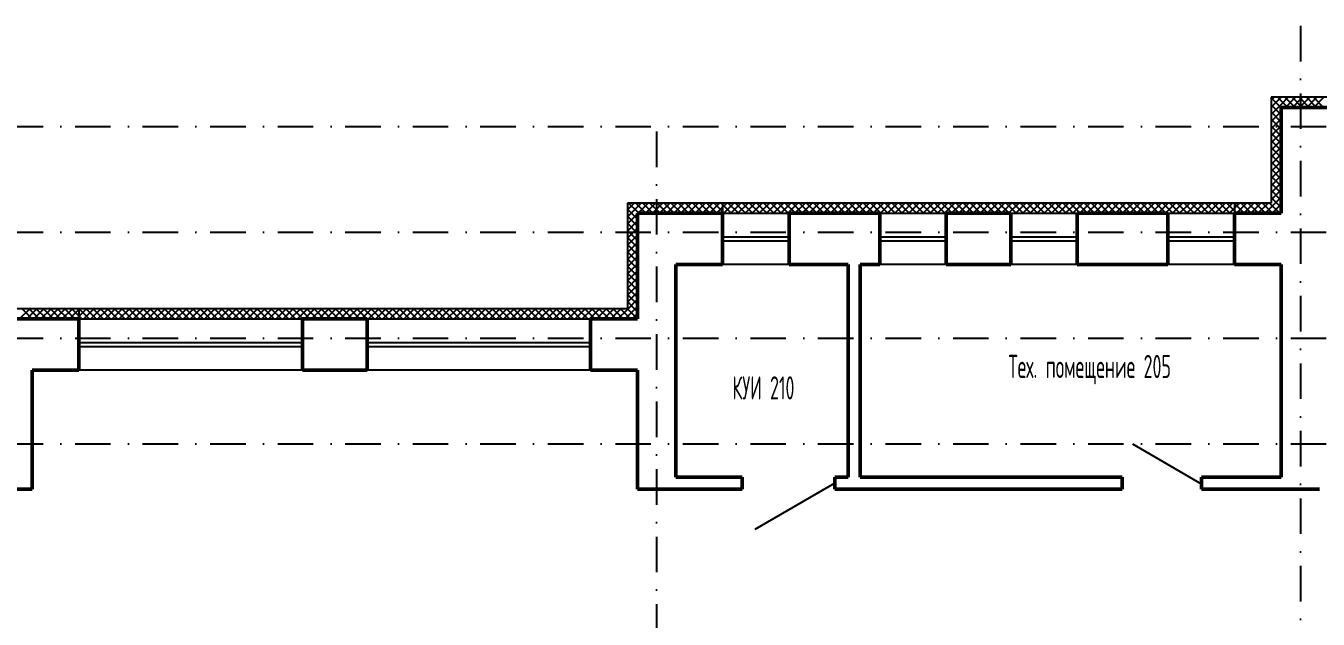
# Model space of a CAD drawing. Extents: x -1560602 to 321118, y -2308202 to -430103.
# Drawn here: x -1534981 to -1522153, y -2112236 to -2106345 of the extents above; entities that cross this region are included whole.
import ezdxf

# ---------------------------------------------------------------- set-up
doc = ezdxf.new("R2010")
doc.units = 0
doc.header["$MEASUREMENT"] = 0
doc.linetypes.add('Dot & Dashed', pattern=[670.277762, 352.777767, -176.388884, 0, -141.111112])
doc.linetypes.add('Штрихпунктирная', pattern=[0.670278, 0.352778, -0.176389, 0, -0.141111])
for name, color, linetype in [('Оси', 253, 'Dot & Dashed'), ('отделка', 240, 'CONTINUOUS'), ('Текст', 7, 'CONTINUOUS'), ('Утеплитель', 6, 'CONTINUOUS')]:
    doc.layers.add(name, color=color, linetype=linetype)
doc.layers.add('стены', color=5, linetype='CONTINUOUS', lineweight=50)
doc.styles.get("Standard").update_dxf_attribs({"font": 'spds.shx', "width": 0.7, "height": 250})

msp = doc.modelspace()

# ---------------------------------------------------------------- linework, layer by layer
at = {"layer": 'Оси', "color": 0, "linetype": 'Штрихпунктирная', "lineweight": -3, "ltscale": 1000}
for p, q in [((-1522329.3, -2106344.8), (-1522329.3, -2121201.6)), ((-1556614.6, -2107344.8), (-1508549.3, -2107344.8)), ((-1528719.3, -2107394.8), (-1528719.3, -2121201.6)), ((-1556614.6, -2108394.8), (-1497159.3, -2108394.8)), ((-1556614.6, -2109444.8), (-1497159.3, -2109444.8)), ((-1556614.6, -2110494.8), (-1497159.3, -2110494.8))]:
    msp.add_line(p, q, dxfattribs=at)
at = {"layer": 'отделка', "color": 0, "ltscale": 100}
for p, q in [((-1528064.3, -2108204.4), (-1527404.3, -2108204.4)), ((-1526504.3, -2108204.4), (-1525844.3, -2108204.4)), ((-1525204.3, -2108204.4), (-1524544.3, -2108204.4)), ((-1523644.3, -2108204.4), (-1522984.3, -2108204.4)), ((-1528064.3, -2108439.4), (-1527404.3, -2108439.4)), ((-1528064.3, -2108479.4), (-1527404.3, -2108479.4)), ((-1526504.3, -2108439.4), (-1525844.3, -2108439.4)), ((-1526504.3, -2108479.4), (-1525844.3, -2108479.4)), ((-1525204.3, -2108439.4), (-1524544.3, -2108439.4)), ((-1525204.3, -2108479.4), (-1524544.3, -2108479.4)), ((-1523644.3, -2108439.4), (-1522984.3, -2108439.4)), ((-1523644.3, -2108479.4), (-1522984.3, -2108479.4)), ((-1527404.3, -2108714.4), (-1528064.3, -2108714.4)), ((-1525844.3, -2108714.4), (-1526504.3, -2108714.4)), ((-1524544.3, -2108714.4), (-1525204.3, -2108714.4)), ((-1522984.3, -2108714.4), (-1523644.3, -2108714.4)), ((-1534454.3, -2109254.4), (-1532234.3, -2109254.4)), ((-1531594.3, -2109254.4), (-1529374.3, -2109254.4)), ((-1534454.3, -2109489.4), (-1532234.3, -2109489.4)), ((-1531594.3, -2109489.4), (-1529374.3, -2109489.4)), ((-1534454.3, -2109529.4), (-1532234.3, -2109529.4)), ((-1531594.3, -2109529.4), (-1529374.3, -2109529.4)), ((-1532234.3, -2109764.4), (-1534454.3, -2109764.4)), ((-1529374.3, -2109764.4), (-1531594.3, -2109764.4)), ((-1523309.3, -2110894.5), (-1523993.5, -2110499.5)), ((-1526949.3, -2110886.4), (-1527746.1, -2111346.4))]:
    msp.add_line(p, q, dxfattribs=at)
at = {"layer": 'стены', "color": 0, "linetype": 'Continuous'}
for p, q in [((-1522519.3, -2107154.4), (-1522519.3, -2108204.4)), ((-1521619.3, -2107154.4), (-1522519.3, -2107154.4)), ((-1528909.3, -2108204.4), (-1528909.3, -2109254.4)), ((-1528064.3, -2108204.4), (-1528909.3, -2108204.4)), ((-1528064.3, -2108204.4), (-1528064.3, -2108274.4)), ((-1528064.3, -2108204.4), (-1528064.3, -2108274.4)), ((-1526504.3, -2108204.4), (-1527404.3, -2108204.4)), ((-1527404.3, -2108204.4), (-1527404.3, -2108274.4)), ((-1527404.3, -2108204.4), (-1527404.3, -2108274.4)), ((-1526504.3, -2108204.4), (-1526504.3, -2108274.4)), ((-1526504.3, -2108204.4), (-1526504.3, -2108274.4)), ((-1525204.3, -2108204.4), (-1525844.3, -2108204.4)), ((-1525844.3, -2108204.4), (-1525844.3, -2108274.4)), ((-1525844.3, -2108204.4), (-1525844.3, -2108274.4)), ((-1525204.3, -2108204.4), (-1525204.3, -2108274.4)), ((-1525204.3, -2108204.4), (-1525204.3, -2108274.4)), ((-1523644.3, -2108204.4), (-1524544.3, -2108204.4)), ((-1524544.3, -2108204.4), (-1524544.3, -2108274.4)), ((-1524544.3, -2108204.4), (-1524544.3, -2108274.4)), ((-1523644.3, -2108204.4), (-1523644.3, -2108274.4)), ((-1523644.3, -2108204.4), (-1523644.3, -2108274.4)), ((-1522519.3, -2108204.4), (-1522984.3, -2108204.4)), ((-1522984.3, -2108204.4), (-1522984.3, -2108274.4)), ((-1522984.3, -2108204.4), (-1522984.3, -2108274.4)), ((-1528064.3, -2108274.4), (-1528064.3, -2108714.4)), ((-1527404.3, -2108274.4), (-1527404.3, -2108714.4)), ((-1526504.3, -2108274.4), (-1526504.3, -2108714.4)), ((-1525844.3, -2108274.4), (-1525844.3, -2108714.4)), ((-1525204.3, -2108274.4), (-1525204.3, -2108714.4)), ((-1524544.3, -2108274.4), (-1524544.3, -2108714.4)), ((-1523644.3, -2108274.4), (-1523644.3, -2108714.4)), ((-1522984.3, -2108274.4), (-1522984.3, -2108714.4)), ((-1528529.3, -2110824.5), (-1528529.3, -2108714.4)), ((-1528529.3, -2108714.4), (-1528064.3, -2108714.4)), ((-1527404.3, -2108714.4), (-1526819.3, -2108714.4)), ((-1526819.3, -2108714.4), (-1526819.3, -2110824.5)), ((-1526699.3, -2110824.5), (-1526699.3, -2108714.4)), ((-1526699.3, -2108714.4), (-1526504.3, -2108714.4)), ((-1525844.3, -2108714.4), (-1525204.3, -2108714.4)), ((-1524544.3, -2108714.4), (-1523644.3, -2108714.4)), ((-1522984.3, -2108714.4), (-1522519.3, -2108714.4)), ((-1522519.3, -2108714.4), (-1522519.3, -2110824.5)), ((-1534454.3, -2109254.4), (-1535299.3, -2109254.4)), ((-1531594.3, -2109254.4), (-1532234.3, -2109254.4)), ((-1532234.3, -2109254.4), (-1532234.3, -2109324.4)), ((-1532234.3, -2109254.4), (-1532234.3, -2109324.4)), ((-1531594.3, -2109254.4), (-1531594.3, -2109324.4)), ((-1531594.3, -2109254.4), (-1531594.3, -2109324.4)), ((-1528909.3, -2109254.4), (-1529374.3, -2109254.4)), ((-1529374.3, -2109254.4), (-1529374.3, -2109324.4)), ((-1529374.3, -2109254.4), (-1529374.3, -2109324.4)), ((-1532234.3, -2109324.4), (-1532234.3, -2109764.4)), ((-1531594.3, -2109324.4), (-1531594.3, -2109764.4)), ((-1529374.3, -2109324.4), (-1529374.3, -2109764.4)), ((-1534919.3, -2110814.5), (-1534919.3, -2109764.4)), ((-1534919.3, -2109764.4), (-1534454.3, -2109764.4)), ((-1532234.3, -2109764.4), (-1531594.3, -2109764.4)), ((-1529374.3, -2109764.4), (-1528909.3, -2109764.4)), ((-1528909.3, -2109764.4), (-1528909.3, -2110944.5)), ((-1534919.3, -2110944.5), (-1534919.3, -2110814.5)), ((-1527869.3, -2110824.5), (-1528529.3, -2110824.5)), ((-1526819.3, -2110824.5), (-1526949.3, -2110824.5)), ((-1524099.3, -2110824.5), (-1526699.3, -2110824.5)), ((-1522519.3, -2110824.5), (-1523309.3, -2110824.5)), ((-1534919.3, -2110944.5), (-1535299.3, -2110944.5)), ((-1528529.3, -2110944.5), (-1528909.3, -2110944.5)), ((-1528529.3, -2110944.5), (-1527869.3, -2110944.5)), ((-1526949.3, -2110944.5), (-1524099.3, -2110944.5)), ((-1523309.3, -2110944.5), (-1522519.3, -2110944.5)), ((-1522519.3, -2110944.5), (-1522139.3, -2110944.5))]:
    msp.add_line(p, q, dxfattribs=at)
at = {"layer": 'стены', "color": 0, "ltscale": 100}
for p, q in [((-1534454.3, -2109764.4), (-1534454.3, -2109254.4)), ((-1527869.3, -2110824.5), (-1527869.3, -2110944.5)), ((-1526949.3, -2110824.5), (-1526949.3, -2110944.5)), ((-1524099.3, -2110824.5), (-1524099.3, -2110944.5)), ((-1523309.3, -2110824.5), (-1523309.3, -2110944.5))]:
    msp.add_line(p, q, dxfattribs=at)
at = {"layer": 'Утеплитель', "color": 0, "linetype": 'Continuous'}
for p, q in [((-1522619.3, -2107054.4), (-1522619.3, -2108104.4)), ((-1521619.3, -2107054.4), (-1522619.3, -2107054.4)), ((-1522604.3, -2107073.5), (-1522619.3, -2107058.5)), ((-1522619.3, -2107083.7), (-1522606.4, -2107070.8)), ((-1522606.4, -2107070.8), (-1522590.1, -2107054.4)), ((-1522523.4, -2107154.4), (-1522604.3, -2107073.5)), ((-1522575.3, -2107110.4), (-1522519.4, -2107054.4)), ((-1522519.3, -2107087.8), (-1522552.7, -2107054.4)), ((-1522519.3, -2107125.1), (-1522448.7, -2107054.4)), ((-1522381.9, -2107154.4), (-1522481.9, -2107054.4)), ((-1522477.9, -2107154.4), (-1522377.9, -2107054.4)), ((-1522311.2, -2107154.4), (-1522411.2, -2107054.4)), ((-1522407.2, -2107154.4), (-1522307.2, -2107054.4)), ((-1522240.5, -2107154.4), (-1522340.5, -2107054.4)), ((-1522336.5, -2107154.4), (-1522236.5, -2107054.4)), ((-1522169.8, -2107154.4), (-1522269.8, -2107054.4)), ((-1522265.8, -2107154.4), (-1522165.8, -2107054.4)), ((-1522099.1, -2107154.4), (-1522199.1, -2107054.4)), ((-1522195.1, -2107154.4), (-1522095.1, -2107054.4)), ((-1522619.3, -2107154.4), (-1522575.3, -2107110.4)), ((-1522594.1, -2107154.4), (-1522619.3, -2107129.2)), ((-1522619.3, -2107225.1), (-1522548.7, -2107154.4)), ((-1522619.3, -2107295.8), (-1522519.3, -2107195.8)), ((-1522519.3, -2107299.9), (-1522619.3, -2107199.9)), ((-1522519.3, -2107229.2), (-1522594.1, -2107154.4)), ((-1522548.7, -2107154.4), (-1522544.2, -2107150)), ((-1522544.2, -2107150), (-1522519.3, -2107125.1)), ((-1522452.7, -2107154.4), (-1522519.3, -2107087.8)), ((-1522619.3, -2107366.5), (-1522519.3, -2107266.5)), ((-1522519.3, -2107370.6), (-1522619.3, -2107270.6)), ((-1522619.3, -2107437.2), (-1522519.3, -2107337.2)), ((-1522519.3, -2107441.3), (-1522619.3, -2107341.3)), ((-1522619.3, -2107507.9), (-1522519.3, -2107407.9)), ((-1522519.3, -2107512.1), (-1522619.3, -2107412.1)), ((-1522619.3, -2107578.7), (-1522519.3, -2107478.7)), ((-1522519.3, -2107582.8), (-1522619.3, -2107482.8)), ((-1522619.3, -2107649.4), (-1522519.3, -2107549.4)), ((-1522519.3, -2107653.5), (-1522619.3, -2107553.5)), ((-1522619.3, -2107720.1), (-1522519.3, -2107620.1)), ((-1522519.3, -2107724.2), (-1522619.3, -2107624.2)), ((-1522619.3, -2107790.8), (-1522519.3, -2107690.8)), ((-1522519.3, -2107794.9), (-1522619.3, -2107694.9)), ((-1522619.3, -2107861.5), (-1522519.3, -2107761.5)), ((-1522519.3, -2107865.6), (-1522619.3, -2107765.6)), ((-1522619.3, -2107932.2), (-1522519.3, -2107832.2)), ((-1522519.3, -2107936.3), (-1522619.3, -2107836.3)), ((-1522619.3, -2108002.9), (-1522519.3, -2107902.9)), ((-1522519.3, -2108007), (-1522619.3, -2107907)), ((-1522619.3, -2108073.6), (-1522519.3, -2107973.6)), ((-1522519.3, -2108077.7), (-1522619.3, -2107977.7)), ((-1529009.3, -2108104.4), (-1529009.3, -2108204.4)), ((-1528064.3, -2108104.4), (-1529009.3, -2108104.4)), ((-1528909.3, -2108193.1), (-1528998, -2108104.4)), ((-1528980.3, -2108141.3), (-1528943.4, -2108104.4)), ((-1528909.3, -2108122.4), (-1528927.3, -2108104.4)), ((-1528909.3, -2108141.1), (-1528872.7, -2108104.4)), ((-1528902, -2108204.4), (-1528802, -2108104.4)), ((-1528756.6, -2108204.4), (-1528856.6, -2108104.4)), ((-1528831.2, -2108204.4), (-1528731.2, -2108104.4)), ((-1528685.9, -2108204.4), (-1528785.9, -2108104.4)), ((-1528760.5, -2108204.4), (-1528660.5, -2108104.4)), ((-1528615.1, -2108204.4), (-1528715.1, -2108104.4)), ((-1528689.8, -2108204.4), (-1528589.8, -2108104.4)), ((-1528544.4, -2108204.4), (-1528644.4, -2108104.4)), ((-1528619.1, -2108204.4), (-1528519.1, -2108104.4)), ((-1528473.7, -2108204.4), (-1528573.7, -2108104.4)), ((-1528548.4, -2108204.4), (-1528448.4, -2108104.4)), ((-1528403, -2108204.4), (-1528503, -2108104.4)), ((-1528477.7, -2108204.4), (-1528377.7, -2108104.4)), ((-1528332.3, -2108204.4), (-1528432.3, -2108104.4)), ((-1528407, -2108204.4), (-1528307, -2108104.4)), ((-1528261.6, -2108204.4), (-1528361.6, -2108104.4)), ((-1528336.3, -2108204.4), (-1528236.3, -2108104.4)), ((-1528190.9, -2108204.4), (-1528290.9, -2108104.4)), ((-1528265.6, -2108204.4), (-1528165.6, -2108104.4)), ((-1528120.2, -2108204.4), (-1528220.2, -2108104.4)), ((-1528194.8, -2108204.4), (-1528094.8, -2108104.4)), ((-1528064.3, -2108189.6), (-1528149.5, -2108104.4)), ((-1528064.3, -2108118.9), (-1528078.8, -2108104.4)), ((-1528064.3, -2108104.4), (-1528064.3, -2108204.4)), ((-1522619.3, -2108104.4), (-1528064.3, -2108104.4)), ((-1528064.3, -2108144.6), (-1528024.1, -2108104.4)), ((-1528053.4, -2108204.4), (-1527953.4, -2108104.4)), ((-1527908, -2108204.4), (-1528008, -2108104.4)), ((-1527982.7, -2108204.4), (-1527882.7, -2108104.4)), ((-1527837.3, -2108204.4), (-1527937.3, -2108104.4)), ((-1527912, -2108204.4), (-1527812, -2108104.4)), ((-1527766.6, -2108204.4), (-1527866.6, -2108104.4)), ((-1527841.3, -2108204.4), (-1527741.3, -2108104.4)), ((-1527695.9, -2108204.4), (-1527795.9, -2108104.4)), ((-1527770.6, -2108204.4), (-1527670.6, -2108104.4)), ((-1527625.2, -2108204.4), (-1527725.2, -2108104.4)), ((-1527699.9, -2108204.4), (-1527599.9, -2108104.4)), ((-1527554.5, -2108204.4), (-1527654.5, -2108104.4)), ((-1527629.2, -2108204.4), (-1527529.2, -2108104.4)), ((-1527483.8, -2108204.4), (-1527583.8, -2108104.4)), ((-1527558.4, -2108204.4), (-1527458.4, -2108104.4)), ((-1527413.1, -2108204.4), (-1527513.1, -2108104.4)), ((-1527487.7, -2108204.4), (-1527387.7, -2108104.4)), ((-1527342.4, -2108204.4), (-1527442.4, -2108104.4)), ((-1527417, -2108204.4), (-1527317, -2108104.4)), ((-1527271.6, -2108204.4), (-1527371.6, -2108104.4)), ((-1527346.3, -2108204.4), (-1527246.3, -2108104.4)), ((-1527200.9, -2108204.4), (-1527300.9, -2108104.4)), ((-1527275.6, -2108204.4), (-1527175.6, -2108104.4)), ((-1527130.2, -2108204.4), (-1527230.2, -2108104.4)), ((-1527204.9, -2108204.4), (-1527104.9, -2108104.4)), ((-1527059.5, -2108204.4), (-1527159.5, -2108104.4)), ((-1527134.2, -2108204.4), (-1527034.2, -2108104.4)), ((-1526988.8, -2108204.4), (-1527088.8, -2108104.4)), ((-1527063.5, -2108204.4), (-1526963.5, -2108104.4)), ((-1526918.1, -2108204.4), (-1527018.1, -2108104.4)), ((-1526992.8, -2108204.4), (-1526892.8, -2108104.4)), ((-1526847.4, -2108204.4), (-1526947.4, -2108104.4)), ((-1526922.1, -2108204.4), (-1526822.1, -2108104.4)), ((-1526776.7, -2108204.4), (-1526876.7, -2108104.4)), ((-1526851.3, -2108204.4), (-1526751.3, -2108104.4)), ((-1526706, -2108204.4), (-1526806, -2108104.4)), ((-1526780.6, -2108204.4), (-1526680.6, -2108104.4)), ((-1526635.2, -2108204.4), (-1526735.2, -2108104.4)), ((-1526709.9, -2108204.4), (-1526609.9, -2108104.4)), ((-1526564.5, -2108204.4), (-1526664.5, -2108104.4)), ((-1526639.2, -2108204.4), (-1526539.2, -2108104.4)), ((-1526493.8, -2108204.4), (-1526593.8, -2108104.4)), ((-1526568.5, -2108204.4), (-1526468.5, -2108104.4)), ((-1526423.1, -2108204.4), (-1526523.1, -2108104.4)), ((-1526497.8, -2108204.4), (-1526397.8, -2108104.4)), ((-1526352.4, -2108204.4), (-1526452.4, -2108104.4)), ((-1526427.1, -2108204.4), (-1526327.1, -2108104.4)), ((-1526281.7, -2108204.4), (-1526381.7, -2108104.4)), ((-1526356.4, -2108204.4), (-1526256.4, -2108104.4)), ((-1526211, -2108204.4), (-1526311, -2108104.4)), ((-1526285.7, -2108204.4), (-1526185.7, -2108104.4)), ((-1526140.3, -2108204.4), (-1526240.3, -2108104.4)), ((-1526214.9, -2108204.4), (-1526114.9, -2108104.4)), ((-1526069.6, -2108204.4), (-1526169.6, -2108104.4)), ((-1526144.2, -2108204.4), (-1526044.2, -2108104.4)), ((-1525998.9, -2108204.4), (-1526098.9, -2108104.4)), ((-1526073.5, -2108204.4), (-1525973.5, -2108104.4)), ((-1525928.1, -2108204.4), (-1526028.1, -2108104.4)), ((-1526002.8, -2108204.4), (-1525902.8, -2108104.4)), ((-1525857.4, -2108204.4), (-1525957.4, -2108104.4)), ((-1525932.1, -2108204.4), (-1525832.1, -2108104.4)), ((-1525786.7, -2108204.4), (-1525886.7, -2108104.4)), ((-1525861.4, -2108204.4), (-1525761.4, -2108104.4)), ((-1525716, -2108204.4), (-1525816, -2108104.4)), ((-1525790.7, -2108204.4), (-1525690.7, -2108104.4)), ((-1525645.3, -2108204.4), (-1525745.3, -2108104.4)), ((-1525720, -2108204.4), (-1525620, -2108104.4)), ((-1525574.6, -2108204.4), (-1525674.6, -2108104.4)), ((-1525649.3, -2108204.4), (-1525549.3, -2108104.4)), ((-1525503.9, -2108204.4), (-1525603.9, -2108104.4)), ((-1525578.5, -2108204.4), (-1525478.5, -2108104.4)), ((-1525433.2, -2108204.4), (-1525533.2, -2108104.4)), ((-1525507.8, -2108204.4), (-1525407.8, -2108104.4)), ((-1525362.5, -2108204.4), (-1525462.5, -2108104.4)), ((-1525437.1, -2108204.4), (-1525337.1, -2108104.4)), ((-1525291.7, -2108204.4), (-1525391.7, -2108104.4)), ((-1525366.4, -2108204.4), (-1525266.4, -2108104.4)), ((-1525221, -2108204.4), (-1525321, -2108104.4)), ((-1525295.7, -2108204.4), (-1525195.7, -2108104.4)), ((-1525150.3, -2108204.4), (-1525250.3, -2108104.4)), ((-1525225, -2108204.4), (-1525125, -2108104.4)), ((-1525079.6, -2108204.4), (-1525179.6, -2108104.4)), ((-1525154.3, -2108204.4), (-1525054.3, -2108104.4)), ((-1525008.9, -2108204.4), (-1525108.9, -2108104.4)), ((-1525083.6, -2108204.4), (-1524983.6, -2108104.4)), ((-1524938.2, -2108204.4), (-1525038.2, -2108104.4)), ((-1525012.9, -2108204.4), (-1524912.9, -2108104.4)), ((-1524867.5, -2108204.4), (-1524967.5, -2108104.4)), ((-1524942.2, -2108204.4), (-1524842.2, -2108104.4)), ((-1524796.8, -2108204.4), (-1524896.8, -2108104.4)), ((-1524871.4, -2108204.4), (-1524771.4, -2108104.4)), ((-1524726.1, -2108204.4), (-1524826.1, -2108104.4)), ((-1524800.7, -2108204.4), (-1524700.7, -2108104.4)), ((-1524655.3, -2108204.4), (-1524755.3, -2108104.4)), ((-1524730, -2108204.4), (-1524630, -2108104.4)), ((-1524584.6, -2108204.4), (-1524684.6, -2108104.4)), ((-1524659.3, -2108204.4), (-1524559.3, -2108104.4)), ((-1524513.9, -2108204.4), (-1524613.9, -2108104.4)), ((-1524588.6, -2108204.4), (-1524488.6, -2108104.4)), ((-1524443.2, -2108204.4), (-1524543.2, -2108104.4)), ((-1524517.9, -2108204.4), (-1524417.9, -2108104.4)), ((-1524372.5, -2108204.4), (-1524472.5, -2108104.4)), ((-1524447.2, -2108204.4), (-1524347.2, -2108104.4)), ((-1524301.8, -2108204.4), (-1524401.8, -2108104.4)), ((-1524376.5, -2108204.4), (-1524276.5, -2108104.4)), ((-1524231.1, -2108204.4), (-1524331.1, -2108104.4)), ((-1524305.8, -2108204.4), (-1524205.8, -2108104.4)), ((-1524160.4, -2108204.4), (-1524260.4, -2108104.4)), ((-1524235, -2108204.4), (-1524135, -2108104.4)), ((-1524089.7, -2108204.4), (-1524189.7, -2108104.4)), ((-1524164.3, -2108204.4), (-1524064.3, -2108104.4)), ((-1524019, -2108204.4), (-1524119, -2108104.4)), ((-1524093.6, -2108204.4), (-1523993.6, -2108104.4)), ((-1523948.2, -2108204.4), (-1524048.2, -2108104.4)), ((-1524022.9, -2108204.4), (-1523922.9, -2108104.4)), ((-1523877.5, -2108204.4), (-1523977.5, -2108104.4)), ((-1523952.2, -2108204.4), (-1523852.2, -2108104.4)), ((-1523806.8, -2108204.4), (-1523906.8, -2108104.4)), ((-1523881.5, -2108204.4), (-1523781.5, -2108104.4)), ((-1523736.1, -2108204.4), (-1523836.1, -2108104.4)), ((-1523810.8, -2108204.4), (-1523710.8, -2108104.4)), ((-1523665.4, -2108204.4), (-1523765.4, -2108104.4)), ((-1523740.1, -2108204.4), (-1523640.1, -2108104.4)), ((-1523594.7, -2108204.4), (-1523694.7, -2108104.4)), ((-1523669.4, -2108204.4), (-1523569.4, -2108104.4)), ((-1523524, -2108204.4), (-1523624, -2108104.4)), ((-1523598.7, -2108204.4), (-1523498.7, -2108104.4)), ((-1523453.3, -2108204.4), (-1523553.3, -2108104.4)), ((-1523527.9, -2108204.4), (-1523427.9, -2108104.4)), ((-1523382.6, -2108204.4), (-1523482.6, -2108104.4)), ((-1523457.2, -2108204.4), (-1523357.2, -2108104.4)), ((-1523311.8, -2108204.4), (-1523411.8, -2108104.4)), ((-1523386.5, -2108204.4), (-1523286.5, -2108104.4)), ((-1523241.1, -2108204.4), (-1523341.1, -2108104.4)), ((-1523315.8, -2108204.4), (-1523215.8, -2108104.4)), ((-1523170.4, -2108204.4), (-1523270.4, -2108104.4)), ((-1523245.1, -2108204.4), (-1523145.1, -2108104.4)), ((-1523099.7, -2108204.4), (-1523199.7, -2108104.4)), ((-1523174.4, -2108204.4), (-1523074.4, -2108104.4)), ((-1523029, -2108204.4), (-1523129, -2108104.4)), ((-1523103.7, -2108204.4), (-1523003.7, -2108104.4)), ((-1522958.3, -2108204.4), (-1523058.3, -2108104.4)), ((-1523033, -2108204.4), (-1522933, -2108104.4)), ((-1522887.6, -2108204.4), (-1522987.6, -2108104.4)), ((-1522984.3, -2108104.4), (-1522984.3, -2108204.4)), ((-1522962.3, -2108204.4), (-1522862.3, -2108104.4)), ((-1522816.9, -2108204.4), (-1522916.9, -2108104.4)), ((-1522891.5, -2108204.4), (-1522791.5, -2108104.4)), ((-1522746.2, -2108204.4), (-1522846.2, -2108104.4)), ((-1522820.8, -2108204.4), (-1522720.8, -2108104.4)), ((-1522675.5, -2108204.4), (-1522775.5, -2108104.4)), ((-1522750.1, -2108204.4), (-1522650.1, -2108104.4)), ((-1522604.7, -2108204.4), (-1522704.7, -2108104.4)), ((-1522534, -2108204.4), (-1522634, -2108104.4)), ((-1522519.3, -2108148.4), (-1522619.3, -2108048.4)), ((-1522599.4, -2108124.4), (-1522519.3, -2108044.3)), ((-1529009.3, -2108170.4), (-1528980.3, -2108141.3)), ((-1528968.7, -2108204.4), (-1529009.3, -2108163.8)), ((-1529009.3, -2108204.4), (-1529009.3, -2109154.4)), ((-1529009.3, -2108241.1), (-1528972.7, -2108204.4)), ((-1529009.3, -2108311.8), (-1528918, -2108220.5)), ((-1528909.3, -2108334.5), (-1529009.3, -2108234.5)), ((-1528972.7, -2108204.4), (-1528949.1, -2108180.9)), ((-1528909.3, -2108263.8), (-1528968.7, -2108204.4)), ((-1528949.1, -2108180.9), (-1528909.3, -2108141.1)), ((-1528827.3, -2108204.4), (-1528909.3, -2108122.4)), ((-1528898, -2108204.4), (-1528909.3, -2108193.1)), ((-1528124.1, -2108204.4), (-1528064.3, -2108144.6)), ((-1527978.8, -2108204.4), (-1528064.3, -2108118.9)), ((-1528049.5, -2108204.4), (-1528064.3, -2108189.6)), ((-1522679.4, -2108204.4), (-1522599.4, -2108124.4)), ((-1522608.7, -2108204.4), (-1522564, -2108159.7)), ((-1522564, -2108159.7), (-1522519.3, -2108115.1)), ((-1522538, -2108204.4), (-1522528.7, -2108195.1)), ((-1522528.7, -2108195.1), (-1522519.3, -2108185.8)), ((-1529009.3, -2108382.5), (-1528909.3, -2108282.5)), ((-1528909.3, -2108405.3), (-1529009.3, -2108305.3)), ((-1529009.3, -2108453.2), (-1528909.3, -2108353.2)), ((-1528909.3, -2108476), (-1529009.3, -2108376)), ((-1529009.3, -2108523.9), (-1528909.3, -2108423.9)), ((-1528909.3, -2108546.7), (-1529009.3, -2108446.7)), ((-1529009.3, -2108594.6), (-1528909.3, -2108494.6)), ((-1528909.3, -2108617.4), (-1529009.3, -2108517.4)), ((-1529009.3, -2108665.4), (-1528909.3, -2108565.4)), ((-1528909.3, -2108688.1), (-1529009.3, -2108588.1)), ((-1529009.3, -2108736.1), (-1528909.3, -2108636.1)), ((-1528909.3, -2108758.8), (-1529009.3, -2108658.8)), ((-1529009.3, -2108806.8), (-1528909.3, -2108706.8)), ((-1528909.3, -2108829.5), (-1529009.3, -2108729.5)), ((-1529009.3, -2108877.5), (-1528909.3, -2108777.5)), ((-1528909.3, -2108900.2), (-1529009.3, -2108800.2)), ((-1529009.3, -2108948.2), (-1528909.3, -2108848.2)), ((-1528909.3, -2108970.9), (-1529009.3, -2108870.9)), ((-1529009.3, -2109018.9), (-1528909.3, -2108918.9)), ((-1528909.3, -2109041.6), (-1529009.3, -2108941.6)), ((-1529009.3, -2109089.6), (-1528909.3, -2108989.6)), ((-1528909.3, -2109112.4), (-1529009.3, -2109012.4)), ((-1528937.9, -2109154.4), (-1529009.3, -2109083.1)), ((-1529003.4, -2109154.4), (-1528909.3, -2109060.3)), ((-1528932.7, -2109154.4), (-1528909.3, -2109131)), ((-1534454.3, -2109154.4), (-1535299.3, -2109154.4)), ((-1535043.1, -2109254.4), (-1534943.1, -2109154.4)), ((-1534919.1, -2109254.4), (-1535019.1, -2109154.4)), ((-1534972.4, -2109254.4), (-1534872.4, -2109154.4)), ((-1534848.3, -2109254.4), (-1534948.3, -2109154.4)), ((-1534901.7, -2109254.4), (-1534801.7, -2109154.4)), ((-1534777.6, -2109254.4), (-1534877.6, -2109154.4)), ((-1534831, -2109254.4), (-1534731, -2109154.4)), ((-1534706.9, -2109254.4), (-1534806.9, -2109154.4)), ((-1534760.3, -2109254.4), (-1534660.3, -2109154.4)), ((-1534636.2, -2109254.4), (-1534736.2, -2109154.4)), ((-1534689.6, -2109254.4), (-1534589.6, -2109154.4)), ((-1534565.5, -2109254.4), (-1534665.5, -2109154.4)), ((-1534618.9, -2109254.4), (-1534518.9, -2109154.4)), ((-1534494.8, -2109254.4), (-1534594.8, -2109154.4)), ((-1534548.1, -2109254.4), (-1534454.3, -2109160.6)), ((-1534454.3, -2109224.2), (-1534524.1, -2109154.4)), ((-1534477.4, -2109254.4), (-1534454.3, -2109231.3)), ((-1534454.3, -2109154.4), (-1534454.3, -2109254.4)), ((-1534454.3, -2109154.4), (-1534454.3, -2109254.4)), ((-1529009.3, -2109154.4), (-1534454.3, -2109154.4)), ((-1534454.3, -2109160.6), (-1534448.1, -2109154.4)), ((-1534454.3, -2109231.3), (-1534377.4, -2109154.4)), ((-1534424.1, -2109254.4), (-1534454.3, -2109224.2)), ((-1534353.4, -2109254.4), (-1534453.4, -2109154.4)), ((-1534406.7, -2109254.4), (-1534306.7, -2109154.4)), ((-1534282.7, -2109254.4), (-1534382.7, -2109154.4)), ((-1534336, -2109254.4), (-1534236, -2109154.4)), ((-1534212, -2109254.4), (-1534312, -2109154.4)), ((-1534265.3, -2109254.4), (-1534165.3, -2109154.4)), ((-1534141.2, -2109254.4), (-1534241.2, -2109154.4)), ((-1534194.6, -2109254.4), (-1534094.6, -2109154.4)), ((-1534070.5, -2109254.4), (-1534170.5, -2109154.4)), ((-1534123.9, -2109254.4), (-1534023.9, -2109154.4)), ((-1533999.8, -2109254.4), (-1534099.8, -2109154.4)), ((-1534053.2, -2109254.4), (-1533953.2, -2109154.4)), ((-1533929.1, -2109254.4), (-1534029.1, -2109154.4)), ((-1533982.5, -2109254.4), (-1533882.5, -2109154.4)), ((-1533858.4, -2109254.4), (-1533958.4, -2109154.4)), ((-1533911.7, -2109254.4), (-1533811.7, -2109154.4)), ((-1533787.7, -2109254.4), (-1533887.7, -2109154.4)), ((-1533841, -2109254.4), (-1533741, -2109154.4)), ((-1533717, -2109254.4), (-1533817, -2109154.4)), ((-1533770.3, -2109254.4), (-1533670.3, -2109154.4)), ((-1533646.3, -2109254.4), (-1533746.3, -2109154.4)), ((-1533699.6, -2109254.4), (-1533599.6, -2109154.4)), ((-1533575.6, -2109254.4), (-1533675.6, -2109154.4)), ((-1533628.9, -2109254.4), (-1533528.9, -2109154.4)), ((-1533504.8, -2109254.4), (-1533604.8, -2109154.4)), ((-1533558.2, -2109254.4), (-1533458.2, -2109154.4)), ((-1533434.1, -2109254.4), (-1533534.1, -2109154.4)), ((-1533487.5, -2109254.4), (-1533387.5, -2109154.4)), ((-1533363.4, -2109254.4), (-1533463.4, -2109154.4)), ((-1533416.8, -2109254.4), (-1533316.8, -2109154.4)), ((-1533292.7, -2109254.4), (-1533392.7, -2109154.4)), ((-1533346.1, -2109254.4), (-1533246.1, -2109154.4)), ((-1533222, -2109254.4), (-1533322, -2109154.4)), ((-1533275.4, -2109254.4), (-1533175.4, -2109154.4)), ((-1533151.3, -2109254.4), (-1533251.3, -2109154.4)), ((-1533204.6, -2109254.4), (-1533104.6, -2109154.4)), ((-1533080.6, -2109254.4), (-1533180.6, -2109154.4)), ((-1533133.9, -2109254.4), (-1533033.9, -2109154.4)), ((-1533009.9, -2109254.4), (-1533109.9, -2109154.4)), ((-1533063.2, -2109254.4), (-1532963.2, -2109154.4)), ((-1532939.2, -2109254.4), (-1533039.2, -2109154.4)), ((-1532992.5, -2109254.4), (-1532892.5, -2109154.4)), ((-1532868.4, -2109254.4), (-1532968.4, -2109154.4)), ((-1532921.8, -2109254.4), (-1532821.8, -2109154.4)), ((-1532797.7, -2109254.4), (-1532897.7, -2109154.4)), ((-1532851.1, -2109254.4), (-1532751.1, -2109154.4)), ((-1532727, -2109254.4), (-1532827, -2109154.4)), ((-1532780.4, -2109254.4), (-1532680.4, -2109154.4)), ((-1532656.3, -2109254.4), (-1532756.3, -2109154.4)), ((-1532709.7, -2109254.4), (-1532609.7, -2109154.4)), ((-1532585.6, -2109254.4), (-1532685.6, -2109154.4)), ((-1532639, -2109254.4), (-1532539, -2109154.4)), ((-1532514.9, -2109254.4), (-1532614.9, -2109154.4)), ((-1532568.2, -2109254.4), (-1532468.2, -2109154.4)), ((-1532444.2, -2109254.4), (-1532544.2, -2109154.4)), ((-1532497.5, -2109254.4), (-1532397.5, -2109154.4)), ((-1532373.5, -2109254.4), (-1532473.5, -2109154.4)), ((-1532426.8, -2109254.4), (-1532326.8, -2109154.4)), ((-1532302.8, -2109254.4), (-1532402.8, -2109154.4)), ((-1532356.1, -2109254.4), (-1532256.1, -2109154.4)), ((-1532232.1, -2109254.4), (-1532332.1, -2109154.4)), ((-1532285.4, -2109254.4), (-1532185.4, -2109154.4)), ((-1532161.3, -2109254.4), (-1532261.3, -2109154.4)), ((-1532214.7, -2109254.4), (-1532114.7, -2109154.4)), ((-1532090.6, -2109254.4), (-1532190.6, -2109154.4)), ((-1532144, -2109254.4), (-1532044, -2109154.4)), ((-1532019.9, -2109254.4), (-1532119.9, -2109154.4)), ((-1532073.3, -2109254.4), (-1531973.3, -2109154.4)), ((-1531949.2, -2109254.4), (-1532049.2, -2109154.4)), ((-1532002.6, -2109254.4), (-1531902.6, -2109154.4)), ((-1531878.5, -2109254.4), (-1531978.5, -2109154.4)), ((-1531931.9, -2109254.4), (-1531831.9, -2109154.4)), ((-1531807.8, -2109254.4), (-1531907.8, -2109154.4)), ((-1531861.1, -2109254.4), (-1531761.1, -2109154.4)), ((-1531737.1, -2109254.4), (-1531837.1, -2109154.4)), ((-1531790.4, -2109254.4), (-1531690.4, -2109154.4)), ((-1531666.4, -2109254.4), (-1531766.4, -2109154.4)), ((-1531719.7, -2109254.4), (-1531619.7, -2109154.4)), ((-1531595.7, -2109254.4), (-1531695.7, -2109154.4)), ((-1531649, -2109254.4), (-1531549, -2109154.4)), ((-1531524.9, -2109254.4), (-1531624.9, -2109154.4)), ((-1531578.3, -2109254.4), (-1531478.3, -2109154.4)), ((-1531454.2, -2109254.4), (-1531554.2, -2109154.4)), ((-1531507.6, -2109254.4), (-1531407.6, -2109154.4)), ((-1531383.5, -2109254.4), (-1531483.5, -2109154.4)), ((-1531436.9, -2109254.4), (-1531336.9, -2109154.4)), ((-1531312.8, -2109254.4), (-1531412.8, -2109154.4)), ((-1531366.2, -2109254.4), (-1531266.2, -2109154.4)), ((-1531242.1, -2109254.4), (-1531342.1, -2109154.4)), ((-1531295.5, -2109254.4), (-1531195.5, -2109154.4)), ((-1531171.4, -2109254.4), (-1531271.4, -2109154.4)), ((-1531224.7, -2109254.4), (-1531124.7, -2109154.4)), ((-1531100.7, -2109254.4), (-1531200.7, -2109154.4)), ((-1531154, -2109254.4), (-1531054, -2109154.4)), ((-1531030, -2109254.4), (-1531130, -2109154.4)), ((-1531083.3, -2109254.4), (-1530983.3, -2109154.4)), ((-1530959.3, -2109254.4), (-1531059.3, -2109154.4)), ((-1531012.6, -2109254.4), (-1530912.6, -2109154.4)), ((-1530888.5, -2109254.4), (-1530988.5, -2109154.4)), ((-1530941.9, -2109254.4), (-1530841.9, -2109154.4)), ((-1530817.8, -2109254.4), (-1530917.8, -2109154.4)), ((-1530871.2, -2109254.4), (-1530771.2, -2109154.4)), ((-1530747.1, -2109254.4), (-1530847.1, -2109154.4)), ((-1530800.5, -2109254.4), (-1530700.5, -2109154.4)), ((-1530676.4, -2109254.4), (-1530776.4, -2109154.4)), ((-1530729.8, -2109254.4), (-1530629.8, -2109154.4)), ((-1530605.7, -2109254.4), (-1530705.7, -2109154.4)), ((-1530659.1, -2109254.4), (-1530559.1, -2109154.4)), ((-1530535, -2109254.4), (-1530635, -2109154.4)), ((-1530588.3, -2109254.4), (-1530488.3, -2109154.4)), ((-1530464.3, -2109254.4), (-1530564.3, -2109154.4)), ((-1530517.6, -2109254.4), (-1530417.6, -2109154.4)), ((-1530393.6, -2109254.4), (-1530493.6, -2109154.4)), ((-1530446.9, -2109254.4), (-1530346.9, -2109154.4)), ((-1530322.9, -2109254.4), (-1530422.9, -2109154.4)), ((-1530376.2, -2109254.4), (-1530276.2, -2109154.4)), ((-1530252.2, -2109254.4), (-1530352.2, -2109154.4)), ((-1530305.5, -2109254.4), (-1530205.5, -2109154.4)), ((-1530181.4, -2109254.4), (-1530281.4, -2109154.4)), ((-1530234.8, -2109254.4), (-1530134.8, -2109154.4)), ((-1530110.7, -2109254.4), (-1530210.7, -2109154.4)), ((-1530164.1, -2109254.4), (-1530064.1, -2109154.4)), ((-1530040, -2109254.4), (-1530140, -2109154.4)), ((-1530093.4, -2109254.4), (-1529993.4, -2109154.4)), ((-1529969.3, -2109254.4), (-1530069.3, -2109154.4)), ((-1530022.7, -2109254.4), (-1529922.7, -2109154.4)), ((-1529898.6, -2109254.4), (-1529998.6, -2109154.4)), ((-1529952, -2109254.4), (-1529852, -2109154.4)), ((-1529827.9, -2109254.4), (-1529927.9, -2109154.4)), ((-1529881.2, -2109254.4), (-1529781.2, -2109154.4)), ((-1529757.2, -2109254.4), (-1529857.2, -2109154.4)), ((-1529810.5, -2109254.4), (-1529710.5, -2109154.4)), ((-1529686.5, -2109254.4), (-1529786.5, -2109154.4)), ((-1529739.8, -2109254.4), (-1529639.8, -2109154.4)), ((-1529615.8, -2109254.4), (-1529715.8, -2109154.4)), ((-1529669.1, -2109254.4), (-1529569.1, -2109154.4)), ((-1529545, -2109254.4), (-1529645, -2109154.4)), ((-1529598.4, -2109254.4), (-1529498.4, -2109154.4)), ((-1529474.3, -2109254.4), (-1529574.3, -2109154.4)), ((-1529527.7, -2109254.4), (-1529427.7, -2109154.4)), ((-1529403.6, -2109254.4), (-1529503.6, -2109154.4)), ((-1529457, -2109254.4), (-1529357, -2109154.4)), ((-1529332.9, -2109254.4), (-1529432.9, -2109154.4)), ((-1529386.3, -2109254.4), (-1529286.3, -2109154.4)), ((-1529262.2, -2109254.4), (-1529362.2, -2109154.4)), ((-1529315.6, -2109254.4), (-1529215.6, -2109154.4)), ((-1529191.5, -2109254.4), (-1529291.5, -2109154.4)), ((-1529244.8, -2109254.4), (-1529144.8, -2109154.4)), ((-1529120.8, -2109254.4), (-1529220.8, -2109154.4)), ((-1529174.1, -2109254.4), (-1529074.1, -2109154.4)), ((-1529050.1, -2109254.4), (-1529150.1, -2109154.4)), ((-1529103.4, -2109254.4), (-1529009.3, -2109160.3)), ((-1529009.3, -2109224.5), (-1529079.4, -2109154.4)), ((-1529032.7, -2109254.4), (-1529009.3, -2109231)), ((-1529008.7, -2109154.4), (-1529009.3, -2109153.8)), ((-1529009.3, -2109160.3), (-1529006.7, -2109157.7)), ((-1529009.3, -2109231), (-1528975.6, -2109197.3)), ((-1528979.4, -2109254.4), (-1529009.3, -2109224.5)), ((-1528909.3, -2109253.8), (-1529008.7, -2109154.4)), ((-1529006.7, -2109157.7), (-1529003.4, -2109154.4)), ((-1528975.6, -2109197.3), (-1528932.7, -2109154.4)), ((-1528962, -2109254.4), (-1528944.4, -2109236.9)), ((-1528944.4, -2109236.9), (-1528909.3, -2109201.8)), ((-1528909.3, -2109183.1), (-1528937.9, -2109154.4))]:
    msp.add_line(p, q, dxfattribs=at)

# ---------------------------------------------------------------- texts
at = {"layer": 'Текст', "color": 0, "linetype": 'Continuous', "width": 0.7}
for s, p in [('Тех. помещение 205', (-1525227, -2109841.9)), ('КУИ 210', (-1527968, -2110054.6))]:
    msp.add_text(s, height=230, dxfattribs=at).set_placement(p)

doc.saveas('drawing.dxf')
